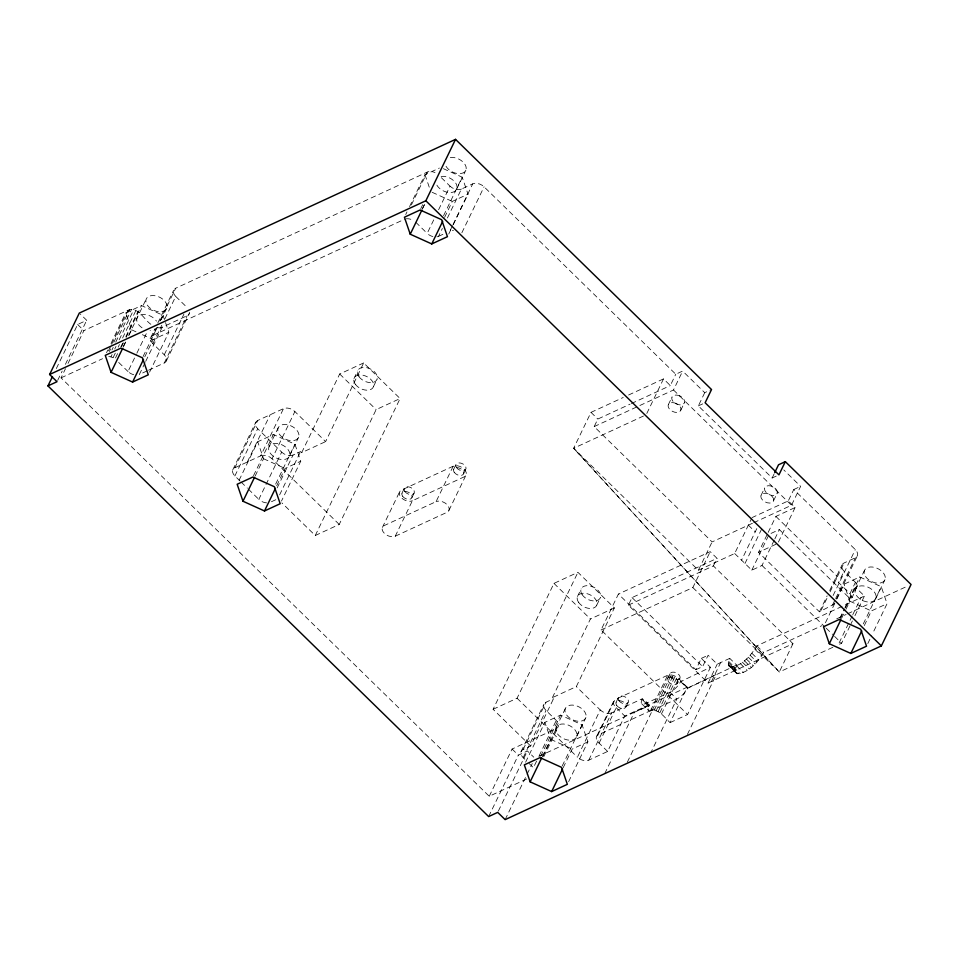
<?xml version="1.0" encoding="UTF-8"?>
<svg xmlns="http://www.w3.org/2000/svg" width="959" height="959" viewBox="0 0 959 959"><rect width="100%" height="100%" fill="white"/><g stroke="black" fill="none" stroke-linecap="round" stroke-linejoin="round"><path stroke-width="0.72" stroke-dasharray="4.79 3.6" d="M735.901 672.774L729.056 666.109L728.313 664.167L729.751 658.365L736.596 665.043L735.157 670.844L735.901 672.774L737.627 673.733C749.279 672.487 757.91 661.974 763.664 652.54L821.815 625.7M736.596 665.043L687.471 688.358A10.657 3.812 -45.7 0 1 676.826 699.003L651.029 752.288M627.318 762.213L652.456 710.259A10.657 3.812 -45.7 0 1 648.943 706.148C650.154 704.997 642.386 697.421 642.062 699.423A10.657 3.812 -45.7 0 0 645.575 703.534L669.945 692.278A10.657 3.812 -45.7 0 0 680.59 681.633L710.439 667.284L701.329 658.377L695.838 669.718L618.411 594.053L601.053 629.955L687.591 714.527L710.439 667.284M774.213 540.205L761.997 565.474L751.808 570.185L741.559 560.164L757.071 528.049M56.341 368.556L77.643 324.49L86.706 320.306L80.364 314.108M57.66 380.387L62.179 371.037M65.404 364.36L86.706 320.306M526.743 778.96L489.246 796.27L61.064 377.858L65.5 368.664M68.041 363.425L83.901 330.615L128.098 310.201C138.084 306.197 144.234 319.838 150.851 324.286M106.533 352.696L107.816 350.047M111.028 343.394L125.797 312.838L141.5 305.585L163.018 315.319L164.468 319.563M108.427 350.886L110.968 345.636M111.604 344.329L128.098 310.201M109.362 351.509L110.633 348.884M113.797 342.315L129.657 309.517M111.951 349.999L113.21 347.374M115.751 342.123L131.611 309.313M108.775 356.556L110.932 356.88L112.203 354.255M114.744 349.004L116.015 346.379M119.18 339.822L133.769 309.637M117.585 353.643L115.056 358.894L113.09 357.683L115.631 352.433M118.173 347.182L119.443 344.557M122.608 338L135.938 310.44M120.762 347.086L122.668 343.142M125.833 336.585L137.892 311.651M121.589 346.774L123.519 342.795M126.085 337.472L141.5 305.585M123.603 345.959L125.497 342.027M128.674 335.458L146.2 299.04M123.267 347.086L125.833 341.776M129.045 335.135L131.611 329.812L125.797 312.838M133.697 374.693A8.523 5.442 25.8 0 1 128.015 371.529L136.25 354.47M136.885 353.152L147.039 332.162M150.791 337.532L155.226 328.338M157.767 323.087L173.627 290.289M148.549 370.234L164.301 362.958A8.523 5.442 25.8 0 0 164.277 354.782L152.889 343.658A8.523 5.442 25.8 0 1 152.853 335.47L156.665 327.594M159.829 321.037L175.701 288.227L427.27 172.081A8.523 5.442 25.8 0 1 435.026 172.596M143.107 356.508L157.24 327.271M160.453 320.63L163.018 315.319M161.22 319.647L166.698 308.307M144.785 356.82L153.128 339.546L168.832 332.293L164.96 320.977M152.889 343.658L161.771 325.281M164.936 318.724L175.725 296.415A8.523 5.442 25.8 0 1 175.701 288.227M145.073 362.658L139.367 374.478L147.242 370.833M145.708 361.351L162.203 327.235L187.137 315.715A8.523 5.442 25.8 0 0 189.474 312.238M149.568 372.152L168.832 332.293M164.277 354.782L183.936 314.096M164.301 362.958L187.137 315.715M166.375 360.908L189.211 313.665M232.773 469.826L255.609 422.583M240.086 481.046L234.871 475.952A8.523 5.442 25.8 0 1 234.847 467.776L257.683 420.533L283.516 408.594A8.523 5.442 25.8 0 1 294.881 411.543L325.628 441.596L363.653 362.934L400.095 398.548L339.234 524.441L315.259 535.518L281.898 502.9M234.871 475.952L257.707 428.709A8.523 5.442 25.8 0 1 257.683 420.533M247.314 462.022L270.15 414.779M239.091 480.279L257.719 441.751L273.423 434.499L294.94 444.221L300.754 461.207L281.478 501.066M234.847 467.776L260.68 455.837L283.516 408.594M253.512 475.688L273.423 434.499M268.988 446.846L278.122 427.942M255.178 476L263.533 458.726L257.719 441.751M339.234 524.441L272.044 458.786L294.881 411.543M266.602 502.876A8.523 5.442 25.8 0 1 258.834 499.363L281.67 452.121L257.707 428.709M405.705 214.564L406.988 211.915M409.565 206.593L424.981 174.706L439.366 168.065M275.665 484.091L294.94 444.221M289.486 456.112L298.621 437.208M411.411 204.89L427.27 172.081M276.695 485.733L285.051 468.46L300.754 461.207M277.175 487.879L293.034 455.069L300.563 451.581L301.665 452.66L325.628 441.596M279.62 494.88L300.563 451.581M301.665 452.66L339.69 373.998L363.653 362.934M420.761 208.654L422.691 204.663M422.14 209.146L424.681 203.895M422.439 208.966L425.005 203.644M353.955 378.601L357.611 371.037M432.869 236.561A8.523 5.442 25.8 0 1 427.187 233.397L434.799 217.645M438.599 209.769L450.023 186.154L439.666 176.036M443.561 215.715L462.19 177.187L443.37 168.676M456.736 189.067L465.87 170.175M444.592 217.357L452.3 201.414L468.004 194.162L462.19 177.187M436.884 236.837A8.523 5.442 25.8 0 0 438.539 236.346L442.351 228.47M447.421 217.969L461.387 189.103L472.715 183.864A8.523 5.442 25.8 0 1 484.079 186.813L675.783 374.238L682.64 371.073L704.733 392.663L711.53 389.522M373.483 386.537L377.139 378.973M452.408 225.868L449.879 231.107A8.523 5.442 25.8 0 1 453.475 230.544M453.044 224.55L472.715 183.864M448.74 234.032L452.588 226.06M453.235 224.73L468.004 194.162M315.259 535.518L376.132 409.613L400.095 398.548M461.866 232.749L484.079 186.813M382.389 527.438L399.519 492.003M401.953 493.262L404.23 488.539M411.962 497.565L414.24 492.842M453.199 466.194L436.081 501.629L384.403 525.484A8.187 5.227 25.8 0 0 384.343 533.312A8.187 5.227 25.8 0 0 395.252 536.201L412.382 500.766L464.06 476.911A8.187 5.227 25.8 0 0 464.108 469.083A8.187 5.227 25.8 0 0 453.199 466.194L401.533 490.049A8.187 5.227 25.8 0 0 401.473 497.877A8.187 5.227 25.8 0 0 412.382 500.766M453.667 469.311L455.945 464.576M463.605 473.794L465.882 469.071M448.944 510.392L466.074 474.957M832.844 647.301L779.271 672.043L573.638 448.273L590.996 412.37L623.23 397.482M752.407 523.302L712.105 541.919L594.172 426.599L597.829 419.047L630.039 404.171M530.675 746.006L493.094 709.288L553.954 583.384L577.929 572.319L614.371 607.934L576.335 686.596L552.372 697.661L553.511 698.763L530.675 746.006L523.135 749.494A8.523 5.442 25.8 0 0 523.17 757.67L527.27 761.674M646.81 413.449L663.52 378.877L670.305 385.578L675.783 374.238M493.094 709.288L517.069 698.224L577.929 572.319M594.172 426.599L673.506 389.977L682.64 371.073M668.315 404.722L671.959 397.158M577.474 596.51L581.13 588.946M489.246 796.27L512.082 749.027L556.28 728.624A8.523 5.442 25.8 0 0 556.256 720.449L546.007 710.427A8.523 5.442 25.8 0 1 545.971 702.252L553.511 698.763M680.734 410.344L684.39 402.78M488.658 816.565L518.351 755.153L527.414 750.969L533.767 757.178M521.073 751.544L543.909 704.302M523.135 749.494L545.971 702.252M596.726 605.213L600.382 597.649M523.17 757.67L546.007 710.427M552.372 697.661L590.396 618.999L614.371 607.934M498.368 811.05L527.414 750.969M525.604 762.213L544.868 722.355L560.571 715.102L582.089 724.836L587.903 741.81L568.639 781.669M776.215 476.12L772.139 478.002L698.344 405.897L704.733 392.663M505.141 819.633L526.443 775.579M527.09 774.237L532.245 763.556M536.584 761.122L533.42 767.691L528.289 762.681M539.126 755.884L556.256 720.449M540.66 756.291L560.571 715.102M556.016 727.809L565.151 708.905M542.338 756.603L550.682 739.329L544.868 722.355M542.962 756.183L556.28 728.624M543.765 756.759L558.354 726.574M628.385 605.141L713.376 565.906L792.973 643.693L708.102 683.048L628.385 605.141L632.041 597.589L717.032 558.342L710.199 551.665L618.411 594.053M562.178 766.025L582.089 724.836M576.767 736.368L585.901 717.464M563.209 767.668L572.199 749.063L587.903 741.81M607.622 751.448L599.099 743.129A8.187 5.227 25.8 0 1 597.901 735.014L650.526 710.691C659.145 708.413 664.647 717.991 670.125 722.595L687.255 687.159L624.753 716.025L607.622 751.448L588.778 760.151A8.523 5.442 25.8 0 1 577.414 757.202L600.25 709.96L576.335 686.596M596.858 735.985L613.988 700.549M597.901 735.014L615.031 699.579L667.656 675.256C676.527 672.966 682.065 683 687.783 687.615M616.074 702.372L618.363 697.649M588.778 760.151L611.614 712.909L642.446 698.679M599.099 743.129L616.229 707.694A8.187 5.227 25.8 0 1 615.031 699.579M626.011 706.867L628.301 702.144M643.477 416.026L573.638 448.273L698.392 570.257L712.105 541.919M601.053 629.955L692.842 587.567L710.199 551.665M604.721 773.673L634.402 712.249L649.111 705.788L642.23 699.063M713.376 565.906L717.032 558.342M650.526 710.691L667.656 675.256M652.204 710.319L669.334 674.896M667.896 678.217L670.185 673.494M654.11 710.367L671.24 674.932M656.124 710.799L673.254 675.364M760.99 495.515L764.647 487.963M658.09 711.602L675.22 676.167M698.392 570.257L734.666 553.523L751.412 518.867M772.139 478.002L774.057 474.034M659.9 712.717L677.03 677.282M661.41 714.071L678.54 678.636M677.545 683.299A5.454 3.488 25.8 0 0 671.851 676.886A5.454 3.488 25.8 0 0 668.771 682.089A5.454 3.488 25.8 0 0 677.545 683.299L679.823 678.576A5.454 3.488 25.8 0 0 674.141 672.163A5.454 3.488 25.8 0 0 671.048 677.366A5.454 3.488 25.8 0 0 679.823 678.576M773.541 500.802L777.198 493.238M744.975 563.508L761.686 528.924M695.838 669.718L702.647 666.577L708.126 655.249L717.236 664.143L729.751 658.365M834.582 602.971A8.523 5.442 25.8 0 1 832.508 605.021L819.43 611.818L758.545 552.324L767.548 533.707M768.183 532.377L775.903 516.422L795.107 507.527L788.286 500.874L752.012 517.608M751.808 570.185L769.154 534.283L779.355 529.572L849.962 598.56L852.167 597.541L857.514 585.446L855.428 582.317L844.04 571.192A8.523 5.442 25.8 0 1 844.016 563.005L855.344 557.778A8.523 5.442 25.8 0 0 855.32 549.591L793.764 489.534L788.286 500.874M774.86 538.874L779.355 529.572M753.75 522.679L791.487 505.261L800.621 486.369L783.791 469.922M708.102 683.048L717.236 664.143M795.107 507.527L777.749 543.429L758.545 552.324M711.494 681.477L720.629 662.573M687.375 734.462L716.409 674.369L687.651 687.999L680.758 681.274M792.973 643.693L779.271 672.043L573.638 448.273M819.43 611.818L827.137 595.863M829.715 590.54L841.942 565.067M821.168 610.248L827.521 597.133M830.05 591.883L844.016 563.005M852.167 597.541L849.95 593.657L838.562 582.533L844.04 571.192M833.107 595.527L855.32 549.591M832.508 605.021L835.049 599.771M835.673 598.452L855.344 557.778M836.476 599.027L857.418 555.729M825.423 622.763L836.344 600.166M836.979 598.848L844.052 584.223L859.744 576.982L881.261 586.704L887.075 603.679L872.306 634.247M849.95 593.657L855.428 582.317M839.832 618.171L844.328 608.869M844.975 607.538L859.744 576.982M840.324 618.507L844.819 609.205M845.466 607.874L855.44 587.22L857.646 586.201M855.308 589.317L864.455 570.425M841.511 618.483L845.359 610.511M846.006 609.181L849.866 601.209L844.052 584.223M852.155 615.966L838.202 644.832L841.606 643.261L850.489 624.884M852.791 614.647L861.038 597.601L864.443 596.019L855.44 587.22M851.112 623.578L852.383 620.952M854.925 615.702L864.443 596.019M863.28 623.913L881.261 586.704M875.807 598.584L884.941 579.692M864.311 625.544L871.371 610.931L887.075 603.679M867.811 643.549L871.659 635.577M729.056 666.109L730.782 667.056C742.446 665.81 751.029 655.285 756.831 645.863L861.038 597.601M271.445 501.737L277.726 498.824M61.064 377.858L102.577 358.69M152.853 335.47L404.434 219.323M438.539 236.346L443.585 234.02M628.601 395L663.52 378.877M631.382 403.547L670.305 385.578M395.252 536.201L446.93 512.346A8.187 5.227 25.8 0 0 446.978 504.506A8.187 5.227 25.8 0 0 436.081 501.629M698.344 405.897L703.786 403.379M793.764 489.534L800.621 486.369M701.329 658.377L708.126 655.249M538.874 756.351L649.303 705.38M836.68 618.831L846.15 614.455M847.504 613.832L908.341 585.745M670.125 722.595L687.591 714.527M110.932 356.88L113.09 357.683M432.137 192.291L452.3 201.414M849.866 601.209L871.371 610.931M131.611 329.812L136.993 332.246M142.376 334.679L153.128 339.546M263.533 458.726L285.051 468.46M550.682 739.329L572.199 749.063M734.666 553.523L741.559 560.164M748.368 525.172L755.224 531.837M673.506 389.977L791.487 505.261M775.903 516.422L836.787 575.915L836.188 577.821A8.523 5.442 25.8 0 0 838.562 582.533M415.798 222.272L427.187 233.397M761.997 565.474L825.112 627.15M826.19 628.193L832.604 634.462M834.606 636.416L841.606 643.261M590.996 412.37L597.829 419.047M756.831 645.863L763.664 652.54M692.842 587.567L772.558 665.474M754.877 649.243L761.722 655.92M751.868 653.295L758.713 659.96M750.058 655.237L756.915 661.926M748.284 657.227L755.129 663.904M746.33 659.001L753.175 665.678M744.388 660.775L751.221 667.452M742.398 662.237L749.243 668.914M740.42 663.712L747.265 670.377M736.668 665.822L743.513 672.487M728.612 661.374L735.445 668.051M733.383 666.961L740.216 673.626M728.456 662.777L735.301 669.442M732.077 667.008L738.921 673.686M728.313 664.167L735.157 670.844M730.782 667.056L737.627 673.733M728.684 665.138L736.764 673.254M632.041 597.589L702.647 666.577M680.59 681.633L687.471 688.358M669.945 692.278L676.826 699.003L652.456 710.259L645.575 703.534M553.954 583.384L590.396 618.999M642.062 699.423L648.943 706.148M641.619 703.678L648.5 710.403M616.229 707.694L624.753 716.025M175.725 296.415L187.113 307.539M517.069 698.224L577.414 757.202M118.688 362.418L128.015 371.529M241.129 482.065L247.374 488.167M248.417 489.186L258.834 499.363M77.643 324.49L83.901 330.615M512.082 749.027L518.351 755.153M339.69 373.998L376.132 409.613M424.981 174.706L430.795 191.692M406.101 218.832A8.523 5.442 25.8 0 1 412.19 219.839M260.68 455.837A8.523 5.442 25.8 0 1 272.044 458.786M293.034 455.069A8.523 5.442 25.8 0 1 281.67 452.121M611.614 712.909A8.523 5.442 25.8 0 1 600.25 709.96M461.387 189.103A8.523 5.442 25.8 0 1 450.023 186.154M162.203 327.235A8.523 5.442 25.8 0 1 156.533 327.451M157.564 327.199A11.256 7.192 25.8 0 1 150.084 330.651M142.04 327.798A11.256 7.192 25.8 0 1 139.798 315.223A11.256 7.192 25.8 0 1 156.485 321.133M441.164 176.444A11.256 7.192 25.8 0 1 456.088 183.708A11.256 7.192 25.8 0 1 450.143 192.555A11.256 7.192 25.8 0 1 436.261 183.756M450.298 157.552A11.256 7.192 25.8 0 1 465.223 164.804A11.256 7.192 25.8 0 1 459.277 173.651A11.256 7.192 25.8 0 1 445.396 164.864M679.823 395.935L678.157 395.348A6.821 4.351 25.8 0 0 671.756 398.309A6.821 4.351 25.8 0 0 678.193 404.602A6.821 4.351 25.8 0 0 684.606 401.641L684.378 400.382A6.821 4.351 25.8 0 0 679.823 395.935M676.167 403.487L674.501 402.9A6.821 4.351 25.8 0 0 668.099 405.861A6.821 4.351 25.8 0 0 674.537 412.154A6.821 4.351 25.8 0 0 680.95 409.193L680.722 407.947A6.821 4.351 25.8 0 0 676.167 403.487M777.341 492.075L777.042 490.816A6.821 4.351 25.8 0 0 766.577 486.057A6.821 4.351 25.8 0 0 768.459 494.233A6.821 4.351 25.8 0 0 777.341 492.075M773.685 499.639L773.398 498.368A6.821 4.351 25.8 0 0 762.92 493.609A6.821 4.351 25.8 0 0 764.803 501.785A6.821 4.351 25.8 0 0 773.685 499.639M454.182 472.248A5.454 3.488 25.8 0 0 463.089 474.561A5.454 3.488 25.8 0 0 458.618 467.848A5.454 3.488 25.8 0 0 454.182 472.248M402.588 496.223A5.454 3.488 25.8 0 0 411.483 498.344A5.454 3.488 25.8 0 0 406.796 491.667A5.454 3.488 25.8 0 0 402.588 496.223M616.601 705.321A5.454 3.488 25.8 0 0 625.508 707.622A5.454 3.488 25.8 0 0 621.036 700.921A5.454 3.488 25.8 0 0 616.601 705.321M618.879 700.597A5.454 3.488 25.8 0 0 627.785 702.899A5.454 3.488 25.8 0 0 623.314 696.198A5.454 3.488 25.8 0 0 618.879 700.597M456.472 467.524A5.454 3.488 25.8 0 0 465.379 469.838A5.454 3.488 25.8 0 0 460.907 463.125A5.454 3.488 25.8 0 0 456.472 467.524M404.866 491.499A5.454 3.488 25.8 0 0 413.773 493.621A5.454 3.488 25.8 0 0 409.073 486.944A5.454 3.488 25.8 0 0 404.866 491.499M578.493 602.204A10.573 6.749 25.8 0 0 595.743 606.687A10.573 6.749 25.8 0 0 587.076 593.681A10.573 6.749 25.8 0 0 578.493 602.204M355.417 384.367A10.573 6.749 25.8 0 0 372.643 388.083A10.573 6.749 25.8 0 0 363.089 375.257A10.573 6.749 25.8 0 0 355.417 384.367M582.137 594.652A10.573 6.749 25.8 0 0 599.399 599.123A10.573 6.749 25.8 0 0 590.732 586.129A10.573 6.749 25.8 0 0 582.137 594.652M359.074 376.803A10.573 6.749 25.8 0 0 376.3 380.531A10.573 6.749 25.8 0 0 366.746 367.693A10.573 6.749 25.8 0 0 359.074 376.803M865.533 576.491A11.256 7.192 25.8 0 0 883.898 581.262A11.256 7.192 25.8 0 0 874.668 567.428A11.256 7.192 25.8 0 0 865.533 576.491M856.387 595.395A11.256 7.192 25.8 0 0 874.764 600.154A11.256 7.192 25.8 0 0 865.533 586.321A11.256 7.192 25.8 0 0 856.387 595.395M557.515 733.935A11.256 7.192 25.8 0 0 575.844 737.998A11.256 7.192 25.8 0 0 565.81 724.321A11.256 7.192 25.8 0 0 557.515 733.935M566.649 715.042A11.256 7.192 25.8 0 0 584.978 719.106A11.256 7.192 25.8 0 0 574.944 705.416A11.256 7.192 25.8 0 0 566.649 715.042M147.278 305.106A11.256 7.192 25.8 0 0 165.643 309.865A11.256 7.192 25.8 0 0 156.425 296.031A11.256 7.192 25.8 0 0 147.278 305.106M270.066 452.912A11.256 7.192 25.8 0 0 288.431 457.671A11.256 7.192 25.8 0 0 279.213 443.837A11.256 7.192 25.8 0 0 270.066 452.912M279.201 434.019A11.256 7.192 25.8 0 0 297.566 438.778A11.256 7.192 25.8 0 0 288.347 424.945A11.256 7.192 25.8 0 0 279.201 434.019"/><path stroke-width="1.44" d="M47.95 385.902L57.013 381.718L49.616 374.489L79.297 313.078L455.537 139.367L711.53 389.522L705.141 402.756L778.936 474.861L785.325 461.639L911.05 584.487L881.357 645.91L505.141 819.633L497.721 812.381L488.658 816.565L47.95 385.902L52.469 376.563M111.064 372.332L105.25 355.357L120.954 348.105L142.459 357.839L148.285 374.813L132.582 382.066L111.064 372.332L122.62 348.417M132.582 382.066L143.49 359.481M242.975 501.245L237.161 484.271L252.864 477.019L274.382 486.74L280.196 503.727L264.492 510.967L242.975 501.245L254.543 477.33M264.492 510.967L275.413 488.383M49.616 374.489L425.844 200.779L455.537 139.367M410.236 234.212L404.422 217.225L420.126 209.973L441.643 219.707L447.457 236.681L431.754 243.934L410.236 234.212L421.792 210.285M431.754 243.934L442.674 221.349M530.135 781.849L524.321 764.874L540.025 757.622L561.53 767.356L567.344 784.33L551.653 791.583L530.135 781.849L541.691 757.934M551.653 791.583L562.561 768.998M774.692 472.715L778.528 464.779L785.325 461.639M829.307 643.729L823.493 626.742L839.197 619.49L860.714 629.224L866.528 646.198L850.825 653.451L829.307 643.729L840.863 619.802M850.825 653.451L861.745 630.866M425.844 200.779L881.357 645.91"/></g></svg>
